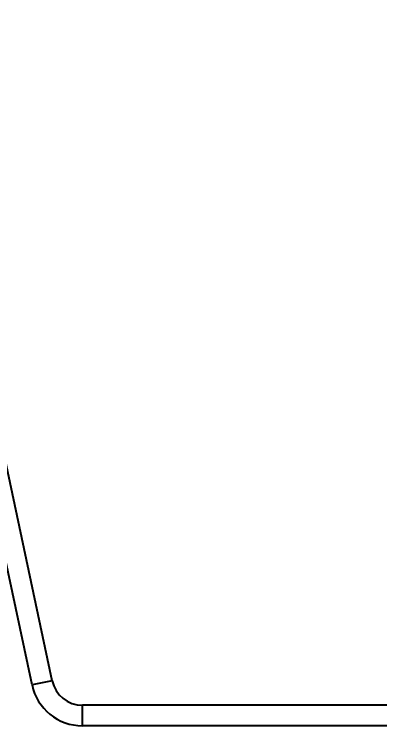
# Model space of a CAD drawing. Header units: millimetres. Extents: x 3916 to 10869, y 6515 to 11511.
# Drawn here: x 6092.7 to 6128.8, y 7655.7 to 7724.8 of the extents above; entities that cross this region are included whole.
import ezdxf

# ---------------------------------------------------------------- set-up
doc = ezdxf.new("R2010")
doc.units = ezdxf.units.MM
doc.header["$LTSCALE"] = 50
doc.header["$PDSIZE"] = -1
doc.layers.add('dim', color=4, linetype='Continuous', lineweight=18)
doc.styles.add('SLDTEXTSTYLE0', font='GULIM.TTC')
doc.dimstyles.new('ISO-25', dxfattribs={"dimtxt": 2.5, "dimasz": 2.5, "dimexe": 1.25, "dimexo": 0.625, "dimtad": 1, "dimtxsty": 'SLDTEXTSTYLE0', "dimcen": 2.5, "dimadec": 0, "dimazin": 0, "dimtfac": 1, "dimtmove": 0, "dimatfit": 3, "dimfxl": 0, "dimarcsym": 0})

# ---------------------------------------------------------------- blocks, each defined once
blk = doc.blocks.new('*D6')
at = {"layer": 'Defpoints', "color": 0}
for p in [(6062.496392851741, 7990.335631234717), (7076.309345815748, 7923.51168862229), (6062.496392851741, 7689.159726578948)]:
    blk.add_point(p, dxfattribs=at)
at = {"layer": 'dim', "color": 0, "lineweight": -2, "ltscale": 2}
for p, q in [((6062.496392851741, 7701.659726578948), (6062.496392851741, 8015.335631234717)), ((7076.309345815748, 7936.01168862229), (7076.309345815748, 8015.335631234717)), ((7026.309345815748, 7990.335631234717), (6112.496392851741, 7990.335631234717))]:
    blk.add_line(p, q, dxfattribs=at)
at = {"layer": 'dim', "color": 0}
for points in [[(6112.496392851741, 7998.66896456805), (6112.496392851741, 7982.002297901384), (6062.496392851741, 7990.335631234717)], [(7026.309345815748, 7982.002297901384), (7026.309345815748, 7998.66896456805), (7076.309345815748, 7990.335631234717)]]:
    blk.add_solid(points, dxfattribs=at)
at = {"layer": 'dim', "color": 0, "insert": (6569.402869333744, 8032.585631234717), "char_height": 50, "attachment_point": 5, "style": 'SLDTEXTSTYLE0'}
blk.add_mtext('1013,81', dxfattribs=at)

msp = doc.modelspace()

# ---------------------------------------------------------------- linework, layer by layer
at = {"color": 7, "linetype": 'Continuous', "lineweight": 25}
for p, q in [((6096.374903013312, 7660.117668351117), (6087.340915537162, 7702.619237840061)), ((6094.418607811845, 7659.701844969481), (6085.384620335694, 7702.203414458425)), ((6096.374903013312, 7660.117668351117), (6094.418607811845, 7659.701844969481)), ((6099.309345815514, 7655.74140342357), (6099.309345815514, 7657.74140342357)), ((6128.809345815514, 7657.74140342357), (6099.309345815514, 7657.74140342357)), ((6128.809345815514, 7655.741403423571), (6099.309345815514, 7655.74140342357))]:
    msp.add_line(p, q, dxfattribs=at)
for radius, start in [(5.00000000000003, 192.0000000000055), (3, 191.9999999999987)]:
    msp.add_arc((6099.309345815514, 7660.74140342357), radius, start, 270, dxfattribs=at)

# ---------------------------------------------------------------- dimensions: what is measured, and where the dimension line sits
at = {"layer": 'dim', "ltscale": 2}
dim = msp.add_linear_dim(base=(6062.496392851741, 7990.335631234717), p1=(7076.309345815748, 7923.51168862229), p2=(6062.496392851741, 7689.159726578948), dimstyle='ISO-25', override={"dimscale": 20}, dxfattribs=at)
dim.commit()
dim.dimension.update_dxf_attribs({"geometry": '*D6', "text_midpoint": (6569.402869333744, 8032.585631234717)})

doc.saveas('drawing.dxf')
